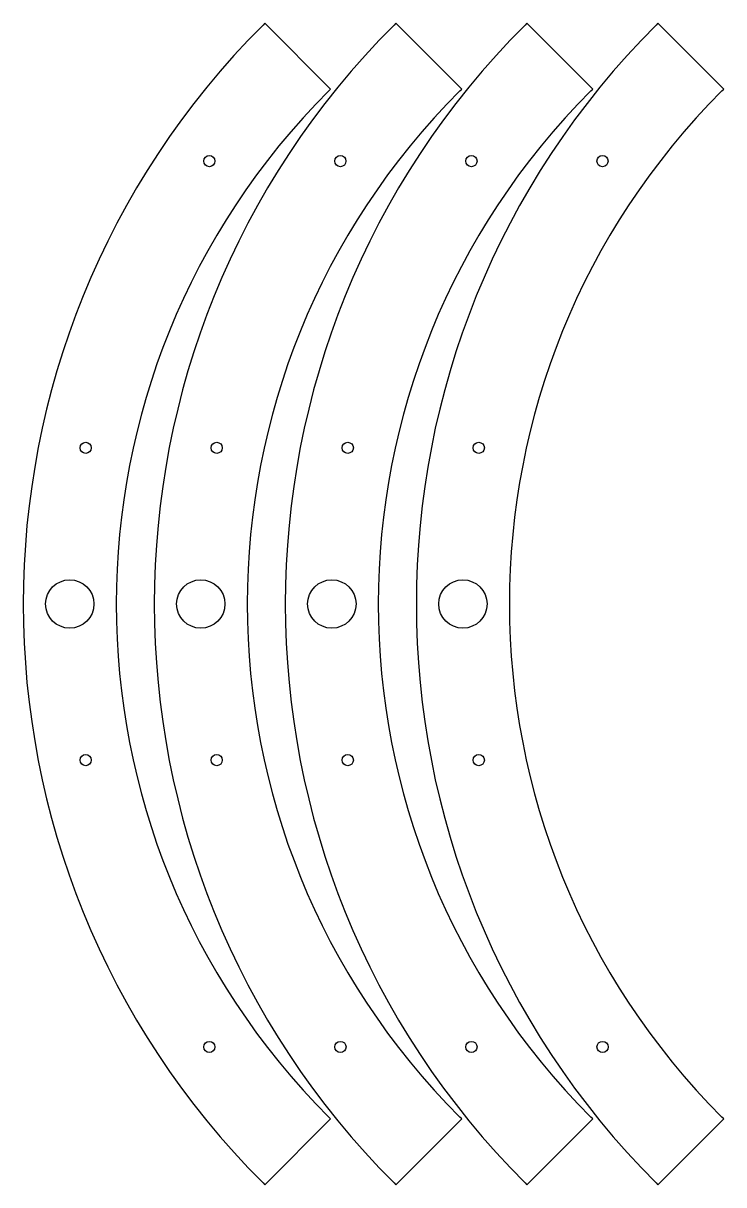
# Model space of a CAD drawing. Extents: x -507 to -319, y 322 to 635.
import ezdxf

# ---------------------------------------------------------------- set-up
doc = ezdxf.new("R2010")
doc.units = 0
doc.header["$MEASUREMENT"] = 0
doc.layers.add('TABLETOP390MM$LASERCUT6MMI', color=1, linetype='CONTINUOUS')
doc.layers.add('TABLETOP390MM$LASERCUT6MMO', color=3, linetype='CONTINUOUS')

msp = doc.modelspace()

# ---------------------------------------------------------------- linework, layer by layer
at = {"layer": 'TABLETOP390MM$LASERCUT6MMI'}
for centre, radius in [((-456.93, 597.48), 1.5), ((-421.72, 597.48), 1.5), ((-386.5, 597.48), 1.5), ((-351.29, 597.48), 1.5), ((-490.17, 520.43), 1.5), ((-454.95, 520.43), 1.5), ((-419.74, 520.43), 1.5), ((-384.53, 520.43), 1.5), ((-494.45, 478.47), 6.5), ((-459.24, 478.47), 6.5), ((-424.03, 478.47), 6.5), ((-388.81, 478.47), 6.5), ((-490.17, 436.51), 1.5), ((-454.95, 436.51), 1.5), ((-419.74, 436.51), 1.5), ((-384.53, 436.51), 1.5), ((-456.93, 359.45), 1.5), ((-421.71, 359.45), 1.5), ((-386.5, 359.45), 1.5), ((-351.28, 359.45), 1.5)]:
    msp.add_circle(centre, radius, dxfattribs=at)
at = {"layer": 'TABLETOP390MM$LASERCUT6MMO'}
for points in [[(-424.84, 616.35), (-424.35, 616.85), (-442.03, 634.52), (-442.52, 634.03)], [(-389.63, 616.35), (-389.13, 616.85), (-406.81, 634.52), (-407.31, 634.03)], [(-354.41, 616.35), (-353.92, 616.85), (-371.6, 634.52), (-372.09, 634.03)], [(-319.2, 616.35), (-318.71, 616.85), (-336.38, 634.52), (-336.88, 634.03)], [(-442.52, 322.9), (-442.02, 322.41), (-424.34, 340.09), (-424.84, 340.58)], [(-407.3, 322.9), (-406.81, 322.41), (-389.13, 340.09), (-389.62, 340.58)], [(-372.09, 322.9), (-371.59, 322.41), (-353.91, 340.09), (-354.41, 340.58)], [(-336.87, 322.9), (-336.38, 322.41), (-318.7, 340.09), (-319.2, 340.58)]]:
    msp.add_lwpolyline(points, dxfattribs=at)
for centre, radius in [((-286.95, 478.47), 220), ((-251.74, 478.47), 220), ((-216.53, 478.47), 220), ((-181.31, 478.47), 220), ((-286.95, 478.47), 195), ((-251.74, 478.47), 195), ((-216.53, 478.47), 195), ((-181.31, 478.47), 195)]:
    msp.add_arc(centre, radius, 135.001, 225.001, dxfattribs=at)

doc.saveas('drawing.dxf')
